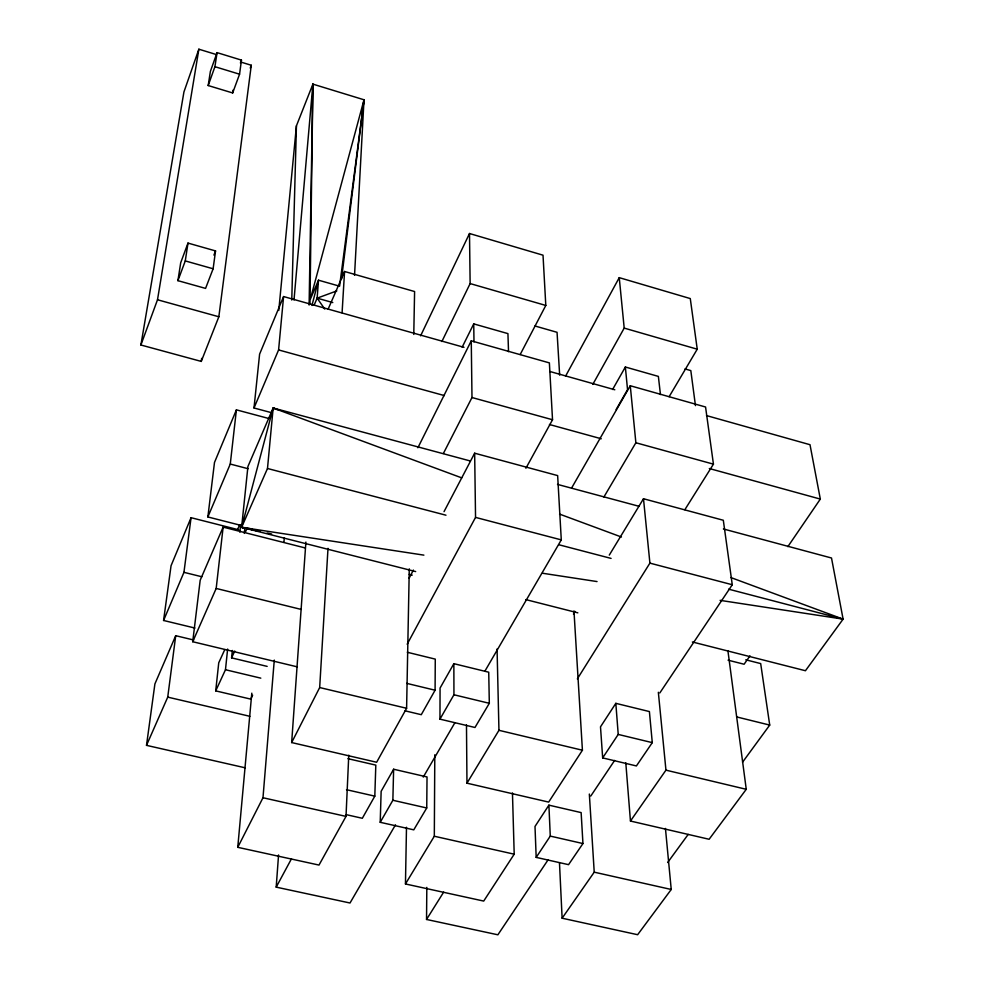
<?xml version="1.0" encoding="UTF-8"?>
<svg xmlns="http://www.w3.org/2000/svg" width="984" height="984" viewBox="0 0 984 984"><rect width="100%" height="100%" fill="white"/><g stroke="black" fill="none" stroke-linecap="round" stroke-linejoin="round"><path stroke-width="1.48" d="M439.959 719.144L440.069 688.05L453.858 663.671L488.728 672.207L489.319 703.302L474.977 727.484L439.959 719.144L453.944 694.765L453.858 663.671M405.027 710.817L421.275 714.691L435.088 690.214L435.272 659.12L407.327 652.269M512.455 792.932L514.202 854.186L483.71 901.073L405.457 883.964L434.313 836.24L434.805 754.789M426.736 807.975L427.031 776.954L393.625 769.23L381.14 791.308L380.218 822.304L413.772 829.844L426.736 807.975L392.862 800.263L380.218 822.304M548.174 859.696L497.879 934.8L426.539 919.462L426.822 887.384M354.535 275.348L364.006 99.778L312.9 84.132L309.96 303.81M309.111 305.052L312.9 84.132L296.43 125.817L278.779 310.452M305.901 542.073L291.658 742.563L376.638 762.256L406.601 708.283L409.27 568.85M413.772 334.437L414.596 291.535L344.56 271.486L328.053 309.32M405.457 883.964L406.49 827.273M392.862 800.263L393.625 769.23M291.768 300.034L296.43 125.817M346.11 814.629L362.333 818.282L374.806 796.142L375.814 765.121L347.906 758.664M251.806 693.166L237.759 847.322L319.001 865.071L346.011 816.4L348.767 755.183M291.658 742.563L319.677 687.545L328.004 548.346M342.088 312.789L344.56 271.486M314.191 305.003L317.143 298.152L318.484 280.194L339.603 286.196M395.494 824.813L350.009 903.005L276.197 887.137L278.558 854.961M237.759 847.322L262.986 797.741L274.278 660.092M283.933 542.319L284.302 537.731M294.007 299.972L312.9 84.132M415.666 571.581L241.609 527.313L267.488 468.495L273.158 408.003L470.131 460.93M271.818 412.763L254.007 407.991L278.595 349.935L283.589 296.553L463.993 347.327M267.156 666.389L231.584 657.865L232.347 650.473M244.315 533.402L244.905 527.535M252.63 695.184L250.748 699.12L215.717 690.879L225.471 669.735L227.636 649.046M239.838 532.209L240.613 524.866M254.007 407.991L259.604 354.142L283.589 296.553M215.717 690.879L218.743 662.786L224.782 649.588M297.34 666.869L192.716 641.728L216.185 588.444L223.134 527.116L305.028 547.904M242.064 525.665L207.87 516.957L230.268 464.054L236.406 409.848L269.013 418.557M362.629 111.955L363.145 107.391M363.662 102.828L364.006 99.778L310.304 299.308L318.484 280.194L311.965 305.446M192.716 641.728L200.183 580.252L223.134 527.116M207.87 516.957L214.487 462.468L236.406 409.848M341.473 279.222L364.006 99.778L339.677 285.495M245.164 767.803L146.505 745.355L167.735 697.127L175.718 635.689L193.651 640.006M194.943 628.063L163.578 620.473L183.947 572.331L191.056 517.695L238.595 529.773M216.332 54.55L198.866 49.2L183.934 91.955L140.897 345.003L201.253 361.411L218.842 316.762L251.277 65.251L241.092 62.14M201.253 361.411L201.658 358.361M146.505 745.355L154.906 683.917L175.718 635.689M163.578 620.473L171.056 565.714L191.056 517.695M213.122 268.78L215.545 250.92L187.993 243.085L180.699 262.753L177.919 280.661L205.57 288.398L213.122 268.78L185.275 260.92L187.993 243.085M239.555 74.206L241.461 60.122L217.07 52.632L210.379 71.414L208.19 85.546L232.667 92.951L239.555 74.206L214.918 66.691L217.07 52.632M232.667 92.951L233.06 90.122M140.897 345.003L157.502 299.763L198.866 49.2M208.19 85.546L214.918 66.691M240.416 62.988L241.461 60.122M250.243 68.068L251.277 65.251M177.919 280.661L185.275 260.92M213.934 255.102L215.545 250.92M237.23 530.339L239.69 524.73M245.36 532.159L247.156 528.088M231.584 657.865L234.733 651.051M420.611 335.815L469.503 233.516L543.02 255.188L545.8 305.446L520.204 354.498M441.877 341.522L470.131 283.577L469.503 233.516M462.173 347.155L473.734 323.884L507.928 333.613L508.531 351.657M417.892 447.745L471.262 340.833L549.38 362.887L552.528 419.75L525.899 468.249M443.378 453.489L471.988 397.524L471.262 340.833M409.123 578.211L413.403 570.068M444.03 511.643L474.657 453.206L557.645 475.592L561.286 539.884L484.94 671.088M276.197 887.137L291.473 858.798M407.155 644.237L475.543 517.399L474.657 453.206M565.579 376.134L619.243 277.648L690.276 298.57L697.238 349.197L669.132 396.687M592.811 384.375L624.2 328.103L619.243 277.648M612.601 389.492L625.357 367.007L658.37 376.405L660.449 394.547M616.144 409.565L627.546 389.664L625.357 367.007M571.544 488.138L630.264 385.74L705.565 407.007L713.437 464.153L684.852 509.7M423.255 777.102L454.866 722.773M603.905 497.006L635.873 442.751L630.264 385.74M573.967 610.916L582.417 750.226L548.654 802.095L466.969 783.178L498.949 730.312L497.068 648.985M573.487 614.102L575.074 611.47M609.281 555.111L643.487 498.74L723.314 520.265L732.268 584.742L659.821 692.945M426.539 919.462L443.649 892.144M577.35 678.874L649.907 563.131L643.487 498.74M548.9 805.146L535.001 826.462L536.182 857.384L568.555 864.665L582.946 843.546L581.138 812.599L548.9 805.146L550.277 836.105L536.182 857.384M615.824 703.339L600.498 726.844L602.663 757.901L636.402 765.946L652.281 742.637L649.403 711.567L615.824 703.339L618.223 734.421L602.663 757.901M590.781 796.044L614.643 760.411M787.852 546.649L820.324 499.085L810.004 444.707L706.5 415.58M665.442 828.43L671.236 889.474L637.632 934.714L562.122 918.207L594.225 872.168L589.342 794.051M727.914 650.756L746.253 789.303L709.12 839.266L630.449 821.037L665.947 770.152L658.345 692.281M749.98 655.836L744.101 664.237L728.062 660.178M723.388 528.962L831.505 558.002L843.104 619.133L805.441 670.731L692.379 641.974M667.632 862.538L688.197 834.407M742.551 762.206L769.722 725.085L760.681 663.585L745.786 659.797M324.757 309.074L317.143 298.152L336.811 290.907M423.883 555.136L241.609 527.313L247.931 466.478L273.158 408.003L461.693 477.855M542.356 573.217L597.042 581.569M720.079 600.351L843.104 619.133L730.841 577.547M252.212 529.048L241.609 527.313L273.158 408.003L277.451 409.664M259.591 531.274L241.609 527.313L259.616 531.323M267.119 532.996L271.621 533.992M262.986 797.741L346.011 816.4M434.313 836.24L514.202 854.186M594.225 872.168L671.236 889.474M346.503 789.697L374.806 796.142M550.277 836.105L582.946 843.546M167.735 697.127L249.899 716.315M225.471 669.735L260.809 678.148M319.677 687.545L406.601 708.283M498.949 730.312L582.417 750.226M665.947 770.152L746.253 789.303M406.724 683.363L435.088 690.214M453.944 694.765L489.319 703.302M618.223 734.421L652.281 742.637M216.185 588.444L301.239 609.44M736.893 716.979L769.722 725.085M183.947 572.331L201.831 576.759M409.258 574.373L412.247 575.123M525.764 599.588L577.829 612.835M230.268 464.054L248.079 468.716M475.543 517.399L561.286 539.884M649.907 563.131L732.268 584.742M267.488 468.495L445.973 515.21M559.023 544.792L611.076 558.408M728.578 589.158L843.104 619.133M557.51 484.399L638.973 506.28M278.595 349.935L444.362 395.58M549.453 424.51L601.261 438.766M709.316 468.519L820.324 499.085M157.502 299.763L218.842 316.762M471.988 397.524L552.528 419.75M635.873 442.751L713.437 464.153M317.143 298.152L332.789 302.568M549.761 371.46L614.816 389.775M534.964 325.987L557.055 332.309L559.662 375.175M684.975 368.926L690.817 370.599L695.454 405.617M470.131 283.577L545.8 305.446M624.2 328.103L697.238 349.197M559.564 514.103L621.457 537.03M625.799 762.895L630.449 821.037M559.49 863.066L562.122 918.207M473.734 323.884L473.993 341.903M466.478 724.888L466.969 783.178"/></g></svg>
